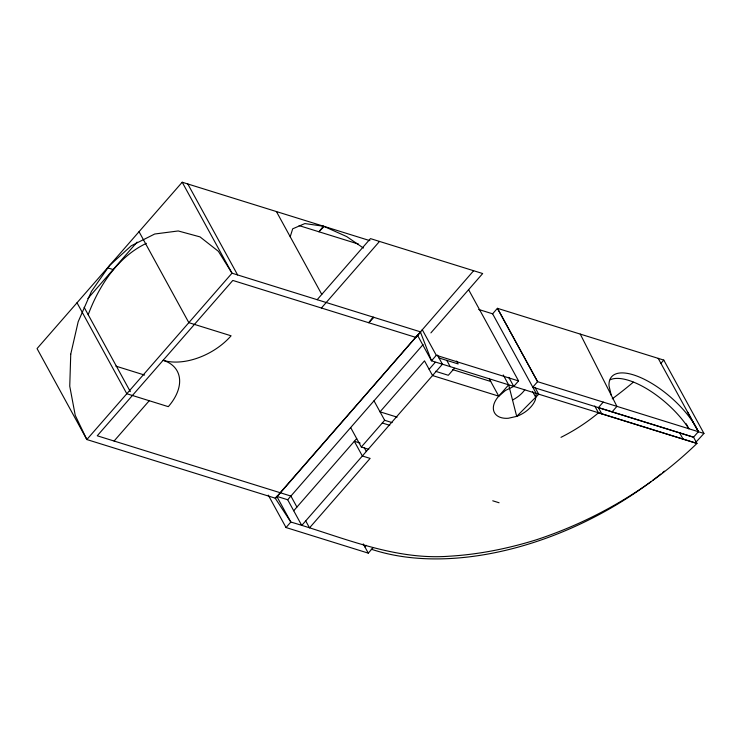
<?xml version="1.0" encoding="UTF-8"?>
<svg xmlns="http://www.w3.org/2000/svg" width="741" height="741" viewBox="0 0 741 741"><rect width="100%" height="100%" fill="white"/><g stroke="black" fill="none" stroke-linecap="round" stroke-linejoin="round"><path stroke-width="1.11" d="M290.213 236.759L292.686 228.821L304.866 223.569L323.715 226.274L346.723 236.592L363.423 248.05M88.198 314.712C98.979 285.757 117.745 256.942 146.338 243.354M373.14 317.12L368.712 322.724L373.881 317.343M369.916 240.658L182.203 182.23L37.05 348.585L86.845 439.543L275.661 498.304L473.638 270.724M87.864 298.521L137.104 242.085M114.077 441.034L149.247 400.724M317.167 299.697L370.463 238.611L482.678 273.54L430.892 332.904M321.418 308.006L379.512 241.427M437.412 355.059L442.423 364.211L301.754 525.443L287.684 499.749L276.764 496.359L275.189 498.165L290.833 522.044C342.611 537.188 394.212 560.428 449.435 556.204C479.047 554.435 508.224 548.544 536.53 539.735C596.273 520.034 651.71 487.217 696.957 443.433L693.548 437.199L532.779 387.163L537.577 381.671L703.95 433.448A254.172 156.833 -28.7 0 1 695.503 442.553M276.958 496.414L417.637 335.191M287.684 499.749L423.074 344.584M293.714 510.753L356.69 438.579M268.288 495.127L286.035 527.536L290.833 522.044L276.764 496.359M397.083 417.137L380.022 411.829L424.5 360.858L432.54 375.548L498.758 396.157L505.538 390.424L513.754 386.413L518.552 380.92L436.301 355.319L431.503 360.811L417.442 335.127L417.905 335.275M350.66 427.576L361.312 447.027L384.653 420.277L392.119 422.602M429.122 369.305L435.208 362.34M478.732 309.488L492.617 313.814L497.415 308.312L663.788 360.098L703.95 433.448M454.4 368.314L448.314 375.279L435.523 371.297M364.878 546.904L366.249 545.33M492.617 313.814L536.188 393.397L535.41 399.714A23.203 14.32 -28.7 0 1 516.699 416.377L508.27 418.267A23.203 14.32 -28.7 0 1 498.758 396.157L508.65 384.829L503.241 374.946M286.035 527.536L368.286 553.138L373.084 547.645M601.803 413.867L598.395 407.633L603.22 402.094M612.122 411.857L616.92 406.364L580.249 334.08M658.184 358.348L698.346 431.707L693.548 437.199L598.395 407.633M299.123 225.607L358.514 244.095M439.005 357.977L458.197 363.951L456.604 361.034M594.745 405.985L598.496 412.839L696.957 443.433L431.503 360.811L420.342 331.801M452.436 369.555L490.718 381.467M382.282 423L389.738 425.325M115.883 366.137L144.569 375.066M360.145 443.109L354.309 441.293L362.358 455.984L370.13 458.401L309.525 527.861L305.774 521.006M361.312 447.027L368.777 449.352M492.746 500.796L499.073 502.759M688.584 428.641L687.009 425.927A58.15 23.434 41.1 0 0 610.343 379.698M687.722 412.209L698.374 431.66M686.185 423.75L688.917 428.752M679.673 432.883L683.082 439.126M534.974 387.376L538.726 394.231L516.699 416.377L508.65 384.829M532.492 391.387L535.715 397.259M468.645 289.75L518.552 380.92M508.798 377.345L513.754 386.413M489.079 378.466L498.758 396.157M446.786 360.395L450.195 366.638M422.231 329.634L436.301 355.319M324.113 226.459L318.917 231.776L323.382 226.227M276.421 211.556L321.779 294.418M374.001 400.825L384.653 420.277M364.229 447.629L366.378 451.547M187.806 183.981L237.602 274.93M182.203 182.23L231.998 273.188L420.805 331.949L416.007 337.451L232.813 280.431L97.247 435.791L290.907 496.062L296.928 507.066M363.229 543.894L368.286 553.138M139.039 231.701L188.835 322.659L231.081 335.803A52.074 32.132 -28.7 0 1 163.113 360.311A51.009 31.474 -28.7 0 1 168.309 406.661L126.813 393.74L77.018 302.782M113.493 269.668L107.871 267.918M84.141 307.302L130.305 391.619M611.195 395.092L609.009 385.876A58.15 23.434 41.1 0 1 645.55 379.92A58.15 23.434 41.1 0 1 698.346 431.707M664.399 471.165A254.172 156.833 -28.7 0 1 662.621 472.61M660.833 474.055A254.172 156.833 -28.7 0 1 652.775 480.316M650.987 481.659A254.172 156.833 -28.7 0 1 371.204 549.183M663.788 360.098A254.172 156.833 -28.7 0 1 660.777 363.423M633.323 382.161A261.869 161.584 -28.7 0 1 612.242 398.843M598.496 412.839A123.719 76.342 -28.7 0 1 560.993 437.329M524.804 389.794A23.203 14.32 -28.7 0 1 512.846 399.844M70.747 354.152L69.747 386.181L75.249 415.386L86.845 439.543L231.998 273.188L218.4 251.329L200.005 236.888L178.229 230.96L154.721 234.008L131.25 245.79L109.622 265.408L91.467 291.38L78.176 321.733L70.747 354.152M537.586 381.652L497.424 308.302L537.577 381.671"/></g></svg>
